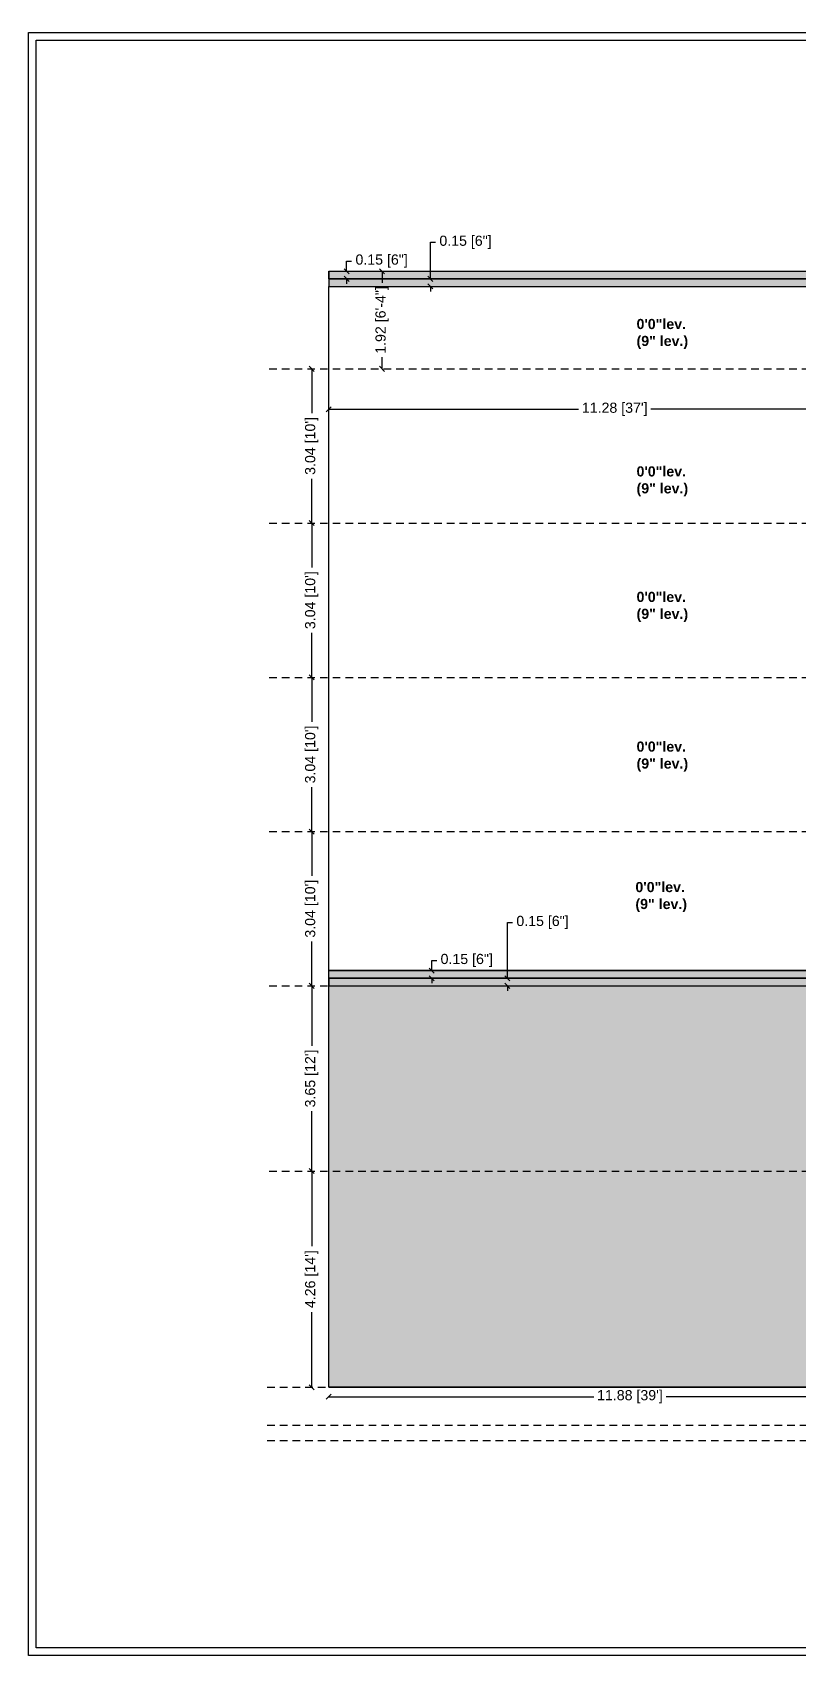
# Model space of a CAD drawing. Header units: metres. Extents: x 0 to 8495, y 0 to 3455.
# Drawn here: x 8306.47 to 8321.57, y 75.72 to 107.71 of the extents above; entities that cross this region are included whole.
import ezdxf

# ---------------------------------------------------------------- set-up
doc = ezdxf.new("R2010")
doc.units = ezdxf.units.M
doc.header["$MEASUREMENT"] = 0
doc.linetypes.add('DASHED', pattern=[0.75, 0.5, -0.25])
doc.layers.get('0').update_dxf_attribs({"lineweight": 18})
doc.layers.add('Columns', color=12, linetype='Continuous', lineweight=25)
doc.styles.add('Annotative', font='arial.ttf')
doc.dimstyles.get("Standard").update_dxf_attribs({"dimtxt": 0.2, "dimasz": 0.1, "dimexe": 0.08, "dimexo": 0.1125, "dimgap": 0.09, "dimtad": 0, "dimtoh": 1, "dimzin": 0, "dimdsep": 46, "dimtxsty": 'Annotative', "dimblk": 'OBLIQUE', "dimcen": 0.09, "dimse1": 1, "dimse2": 1, "dimclrt": 256, "dimadec": 0, "dimazin": 0, "dimtfac": 1, "dimtofl": 0, "dimtmove": 0, "dimatfit": 3, "dimldrblk": 'OBLIQUE', "dimfxl": 1, "dimtolj": 1, "dimtzin": 0, "dimarcsym": 0})

# ---------------------------------------------------------------- blocks, each defined once
blk = doc.blocks.new('_Oblique')
at = {"color": 0, "linetype": 'ByBlock', "lineweight": -2}
blk.add_line((-0.5, -0.5), (0.5, 0.5), dxfattribs=at)
blk = doc.blocks.new('*D317')
at = {"color": 0, "lineweight": -2, "transparency": 16777216}
for p, q in [((8313.36, 103.001), (8313.36, 102.772)), ((8313.36, 101.078), (8313.36, 101.307))]:
    blk.add_line(p, q, dxfattribs=at)
at = {"layer": 'Defpoints', "color": 0, "transparency": 16777216}
for p in [(8312.308, 103.001), (8312.308, 101.078), (8313.36, 101.078)]:
    blk.add_point(p, dxfattribs=at)
at = {"color": 0, "lineweight": -2, "transparency": 16777216, "xscale": 0.1, "yscale": 0.1, "zscale": 0.1}
for p, rotation in [((8313.36, 103.001), 90), ((8313.36, 101.078), 270)]:
    blk.add_blockref('_Oblique', p, dxfattribs=dict(at, rotation=rotation))
at = {"transparency": 16777216, "insert": (8313.36, 102.04), "char_height": 0.2, "attachment_point": 5, "rotation": 90, "style": 'Annotative'}
blk.add_mtext('\\A1;1.92 [6\'-4"]', dxfattribs=at)
blk = doc.blocks.new('*D318')
at = {"color": 0, "lineweight": -2, "transparency": 16777216}
for p, q in [((8314.314, 102.851), (8314.314, 103.572)), ((8314.314, 103.572), (8314.414, 103.572)), ((8314.314, 102.701), (8314.314, 102.601))]:
    blk.add_line(p, q, dxfattribs=at)
at = {"layer": 'Defpoints', "color": 0, "transparency": 16777216}
for p in [(8312.308, 102.851), (8312.308, 102.701), (8314.314, 102.851)]:
    blk.add_point(p, dxfattribs=at)
at = {"color": 0, "lineweight": -2, "transparency": 16777216, "xscale": 0.1, "yscale": 0.1, "zscale": 0.1}
for p, rotation in [((8314.314, 102.851), 270), ((8314.314, 102.701), 90)]:
    blk.add_blockref('_Oblique', p, dxfattribs=dict(at, rotation=rotation))
at = {"transparency": 16777216, "insert": (8315.005, 103.572), "char_height": 0.2, "attachment_point": 5, "style": 'Annotative'}
blk.add_mtext('\\A1;0.15 [6"]', dxfattribs=at)
blk = doc.blocks.new('*D319')
at = {"color": 0, "lineweight": -2, "transparency": 16777216}
for p, q in [((8312.66, 103.001), (8312.66, 103.201)), ((8312.66, 103.201), (8312.76, 103.201)), ((8312.66, 102.851), (8312.66, 102.751))]:
    blk.add_line(p, q, dxfattribs=at)
at = {"layer": 'Defpoints', "color": 0, "transparency": 16777216}
for p in [(8312.308, 103.001), (8312.66, 103.001), (8312.308, 102.851)]:
    blk.add_point(p, dxfattribs=at)
at = {"color": 0, "lineweight": -2, "transparency": 16777216, "xscale": 0.1, "yscale": 0.1, "zscale": 0.1}
for p, rotation in [((8312.66, 103.001), 270), ((8312.66, 102.851), 90)]:
    blk.add_blockref('_Oblique', p, dxfattribs=dict(at, rotation=rotation))
at = {"transparency": 16777216, "insert": (8313.351, 103.201), "char_height": 0.2, "attachment_point": 5, "style": 'Annotative'}
blk.add_mtext('\\A1;0.15 [6"]', dxfattribs=at)
blk = doc.blocks.new('*D320')
at = {"color": 0, "lineweight": -2, "transparency": 16777216}
for p, q in [((8311.972, 101.078), (8311.972, 100.204)), ((8311.972, 98.038), (8311.972, 98.913))]:
    blk.add_line(p, q, dxfattribs=at)
at = {"layer": 'Defpoints', "color": 0, "transparency": 16777216}
for p in [(8312.308, 101.078), (8311.972, 98.038), (8312.308, 98.038)]:
    blk.add_point(p, dxfattribs=at)
at = {"color": 0, "lineweight": -2, "transparency": 16777216, "xscale": 0.1, "yscale": 0.1, "zscale": 0.1}
for p, rotation in [((8311.972, 101.078), 90), ((8311.972, 98.038), 270)]:
    blk.add_blockref('_Oblique', p, dxfattribs=dict(at, rotation=rotation))
at = {"transparency": 16777216, "insert": (8311.972, 99.558), "char_height": 0.2, "attachment_point": 5, "rotation": 90, "style": 'Annotative'}
blk.add_mtext("\\A1;3.04 [10']", dxfattribs=at)
blk = doc.blocks.new('*D321')
at = {"color": 0, "lineweight": -2, "transparency": 16777216}
for p, q in [((8311.972, 98.038), (8311.972, 97.164)), ((8311.972, 94.998), (8311.972, 95.873))]:
    blk.add_line(p, q, dxfattribs=at)
at = {"layer": 'Defpoints', "color": 0, "transparency": 16777216}
for p in [(8312.308, 98.038), (8311.972, 94.998), (8312.308, 94.998)]:
    blk.add_point(p, dxfattribs=at)
at = {"color": 0, "lineweight": -2, "transparency": 16777216, "xscale": 0.1, "yscale": 0.1, "zscale": 0.1}
for p, rotation in [((8311.972, 98.038), 90), ((8311.972, 94.998), 270)]:
    blk.add_blockref('_Oblique', p, dxfattribs=dict(at, rotation=rotation))
at = {"transparency": 16777216, "insert": (8311.972, 96.518), "char_height": 0.2, "attachment_point": 5, "rotation": 90, "style": 'Annotative'}
blk.add_mtext("\\A1;3.04 [10']", dxfattribs=at)
blk = doc.blocks.new('*D322')
at = {"color": 0, "lineweight": -2, "transparency": 16777216}
for p, q in [((8311.972, 94.998), (8311.972, 94.124)), ((8311.972, 91.958), (8311.972, 92.833))]:
    blk.add_line(p, q, dxfattribs=at)
at = {"layer": 'Defpoints', "color": 0, "transparency": 16777216}
for p in [(8312.308, 94.998), (8311.972, 91.958), (8312.308, 91.958)]:
    blk.add_point(p, dxfattribs=at)
at = {"color": 0, "lineweight": -2, "transparency": 16777216, "xscale": 0.1, "yscale": 0.1, "zscale": 0.1}
for p, rotation in [((8311.972, 94.998), 90), ((8311.972, 91.958), 270)]:
    blk.add_blockref('_Oblique', p, dxfattribs=dict(at, rotation=rotation))
at = {"transparency": 16777216, "insert": (8311.972, 93.478), "char_height": 0.2, "attachment_point": 5, "rotation": 90, "style": 'Annotative'}
blk.add_mtext("\\A1;3.04 [10']", dxfattribs=at)
blk = doc.blocks.new('*D323')
at = {"color": 0, "lineweight": -2, "transparency": 16777216}
for p, q in [((8311.972, 91.958), (8311.972, 91.084)), ((8311.972, 88.918), (8311.972, 89.793))]:
    blk.add_line(p, q, dxfattribs=at)
at = {"layer": 'Defpoints', "color": 0, "transparency": 16777216}
for p in [(8312.308, 91.958), (8311.972, 88.918), (8312.308, 88.918)]:
    blk.add_point(p, dxfattribs=at)
at = {"color": 0, "lineweight": -2, "transparency": 16777216, "xscale": 0.1, "yscale": 0.1, "zscale": 0.1}
for p, rotation in [((8311.972, 91.958), 90), ((8311.972, 88.918), 270)]:
    blk.add_blockref('_Oblique', p, dxfattribs=dict(at, rotation=rotation))
at = {"transparency": 16777216, "insert": (8311.972, 90.438), "char_height": 0.2, "attachment_point": 5, "rotation": 90, "style": 'Annotative'}
blk.add_mtext("\\A1;3.04 [10']", dxfattribs=at)
blk = doc.blocks.new('*D324')
at = {"color": 0, "lineweight": -2, "transparency": 16777216}
for p, q in [((8311.972, 88.918), (8311.972, 87.739)), ((8311.972, 85.268), (8311.972, 86.448))]:
    blk.add_line(p, q, dxfattribs=at)
at = {"layer": 'Defpoints', "color": 0, "transparency": 16777216}
for p in [(8312.308, 88.918), (8311.972, 85.268), (8312.308, 85.268)]:
    blk.add_point(p, dxfattribs=at)
at = {"color": 0, "lineweight": -2, "transparency": 16777216, "xscale": 0.1, "yscale": 0.1, "zscale": 0.1}
for p, rotation in [((8311.972, 88.918), 90), ((8311.972, 85.268), 270)]:
    blk.add_blockref('_Oblique', p, dxfattribs=dict(at, rotation=rotation))
at = {"transparency": 16777216, "insert": (8311.972, 87.093), "char_height": 0.2, "attachment_point": 5, "rotation": 90, "style": 'Annotative'}
blk.add_mtext("\\A1;3.65 [12']", dxfattribs=at)
blk = doc.blocks.new('*D325')
at = {"color": 0, "lineweight": -2, "transparency": 16777216}
for p, q in [((8311.972, 85.268), (8311.972, 83.788)), ((8311.972, 81.008), (8311.972, 82.489))]:
    blk.add_line(p, q, dxfattribs=at)
at = {"layer": 'Defpoints', "color": 0, "transparency": 16777216}
for p in [(8312.308, 85.268), (8311.972, 81.008), (8312.308, 81.008)]:
    blk.add_point(p, dxfattribs=at)
at = {"color": 0, "lineweight": -2, "transparency": 16777216, "xscale": 0.1, "yscale": 0.1, "zscale": 0.1}
for p, rotation in [((8311.972, 85.268), 90), ((8311.972, 81.008), 270)]:
    blk.add_blockref('_Oblique', p, dxfattribs=dict(at, rotation=rotation))
at = {"transparency": 16777216, "insert": (8311.972, 83.138), "char_height": 0.2, "attachment_point": 5, "rotation": 90, "style": 'Annotative'}
blk.add_mtext("\\A1;4.26 [14']", dxfattribs=at)
blk = doc.blocks.new('*D326')
at = {"color": 0, "lineweight": -2, "transparency": 16777216}
for p, q in [((8312.308, 100.281), (8317.233, 100.281)), ((8323.586, 100.281), (8318.661, 100.281))]:
    blk.add_line(p, q, dxfattribs=at)
at = {"layer": 'Defpoints', "color": 0, "transparency": 16777216}
for p in [(8312.308, 101.078), (8323.586, 101.078), (8323.586, 100.281)]:
    blk.add_point(p, dxfattribs=at)
at = {"color": 0, "lineweight": -2, "transparency": 16777216, "xscale": 0.1, "yscale": 0.1, "zscale": 0.1, "rotation": 180}
blk.add_blockref('_Oblique', (8312.308, 100.281), dxfattribs=at)
at = {"color": 0, "lineweight": -2, "transparency": 16777216, "xscale": 0.1, "yscale": 0.1, "zscale": 0.1}
blk.add_blockref('_Oblique', (8323.586, 100.281), dxfattribs=at)
at = {"transparency": 16777216, "insert": (8317.947, 100.281), "char_height": 0.2, "attachment_point": 5, "style": 'Annotative'}
blk.add_mtext("\\A1;11.28 [37']", dxfattribs=at)
blk = doc.blocks.new('*D368')
at = {"color": 0, "lineweight": -2, "transparency": 16777216}
for p, q in [((8312.308, 80.822), (8317.533, 80.822)), ((8324.186, 80.822), (8318.961, 80.822))]:
    blk.add_line(p, q, dxfattribs=at)
at = {"layer": 'Defpoints', "color": 0, "transparency": 16777216}
for p in [(8312.308, 81.008), (8324.186, 81.008), (8324.186, 80.822)]:
    blk.add_point(p, dxfattribs=at)
at = {"color": 0, "lineweight": -2, "transparency": 16777216, "xscale": 0.1, "yscale": 0.1, "zscale": 0.1, "rotation": 180}
blk.add_blockref('_Oblique', (8312.308, 80.822), dxfattribs=at)
at = {"color": 0, "lineweight": -2, "transparency": 16777216, "xscale": 0.1, "yscale": 0.1, "zscale": 0.1}
blk.add_blockref('_Oblique', (8324.186, 80.822), dxfattribs=at)
at = {"transparency": 16777216, "insert": (8318.247, 80.822), "char_height": 0.2, "attachment_point": 5, "style": 'Annotative'}
blk.add_mtext("\\A1;11.88 [39']", dxfattribs=at)
blk = doc.blocks.new('*D379')
at = {"color": 0, "lineweight": -2, "transparency": 16777216}
for p, q in [((8314.338, 89.218), (8314.338, 89.418)), ((8314.338, 89.418), (8314.438, 89.418)), ((8314.338, 89.068), (8314.338, 88.968))]:
    blk.add_line(p, q, dxfattribs=at)
at = {"layer": 'Defpoints', "color": 0, "transparency": 16777216}
for p in [(8312.308, 89.218), (8312.308, 89.068), (8314.338, 89.218)]:
    blk.add_point(p, dxfattribs=at)
at = {"color": 0, "lineweight": -2, "transparency": 16777216, "xscale": 0.1, "yscale": 0.1, "zscale": 0.1}
for p, rotation in [((8314.338, 89.218), 270), ((8314.338, 89.068), 90)]:
    blk.add_blockref('_Oblique', p, dxfattribs=dict(at, rotation=rotation))
at = {"transparency": 16777216, "insert": (8315.029, 89.418), "char_height": 0.2, "attachment_point": 5, "style": 'Annotative'}
blk.add_mtext('\\A1;0.15 [6"]', dxfattribs=at)
blk = doc.blocks.new('*D380')
at = {"color": 0, "lineweight": -2, "transparency": 16777216}
for p, q in [((8315.832, 89.068), (8315.832, 90.167)), ((8315.832, 90.167), (8315.932, 90.167)), ((8315.832, 88.918), (8315.832, 88.818))]:
    blk.add_line(p, q, dxfattribs=at)
at = {"layer": 'Defpoints', "color": 0, "transparency": 16777216}
for p in [(8312.308, 89.068), (8315.832, 89.068), (8312.308, 88.918)]:
    blk.add_point(p, dxfattribs=at)
at = {"color": 0, "lineweight": -2, "transparency": 16777216, "xscale": 0.1, "yscale": 0.1, "zscale": 0.1}
for p, rotation in [((8315.832, 89.068), 270), ((8315.832, 88.918), 90)]:
    blk.add_blockref('_Oblique', p, dxfattribs=dict(at, rotation=rotation))
at = {"transparency": 16777216, "insert": (8316.523, 90.167), "char_height": 0.2, "attachment_point": 5, "style": 'Annotative'}
blk.add_mtext('\\A1;0.15 [6"]', dxfattribs=at)

msp = doc.modelspace()

# ---------------------------------------------------------------- hatches: boundary and pattern name
at = {"layer": 'Columns'}
h = msp.add_hatch(color=116, dxfattribs=at)
h.dxf.hatch_style = 1
h.paths.add_polyline_path([(8323.886, 103.001), (8312.308, 103.001), (8312.308, 102.851), (8323.886, 102.851)])
h.paths.add_polyline_path([(8323.736, 102.851), (8312.308, 102.851), (8312.308, 102.701), (8323.736, 102.701)])
h.paths.add_polyline_path([(8336.968, 102.851), (8323.736, 102.851), (8323.736, 102.701), (8336.968, 102.701)])
h.paths.add_polyline_path([(8336.968, 103.001), (8323.886, 103.001), (8323.886, 102.851), (8336.968, 102.851)])
h = msp.add_hatch(color=116, dxfattribs=at)
h.dxf.hatch_style = 1
h.paths.add_polyline_path([(8324.486, 89.218), (8312.308, 89.218), (8312.308, 89.068), (8324.336, 89.068), (8324.486, 89.068)])
h.paths.add_polyline_path([(8324.336, 89.068), (8312.308, 89.068), (8312.308, 88.918), (8324.336, 88.918)])
h.paths.add_polyline_path([(8336.968, 88.918), (8324.186, 88.918), (8324.186, 88.768), (8336.968, 88.768)])
h.paths.add_polyline_path([(8336.968, 89.068), (8324.336, 89.068), (8324.336, 88.918), (8336.968, 88.918)])
h.paths.add_polyline_path([(8336.968, 89.218), (8324.486, 89.218), (8324.486, 89.068), (8336.968, 89.068)])
h.paths.add_polyline_path([(8340.968, 89.218), (8340.068, 89.218), (8340.068, 89.068), (8340.748, 89.068), (8340.968, 89.068)])
h.paths.add_polyline_path([(8340.818, 89.068), (8340.068, 89.068), (8340.068, 88.918), (8340.598, 88.918), (8340.818, 88.918)])
h.paths.add_polyline_path([(8340.668, 88.918), (8340.068, 88.918), (8340.068, 85.268), (8340.668, 85.268)])
h.paths.add_polyline_path([(8340.668, 85.268), (8340.068, 85.268), (8340.068, 81.008), (8340.668, 81.008)])
at = {"layer": 'Defpoints'}
h = msp.add_hatch(color=116, dxfattribs=at)
h.dxf.hatch_style = 1
h.paths.add_polyline_path([(8324.186, 88.918), (8312.308, 88.918), (8312.308, 85.268), (8324.186, 85.268)])
h.paths.add_polyline_path([(8324.186, 85.268), (8312.308, 85.268), (8312.308, 81.008), (8324.186, 81.008)])

# ---------------------------------------------------------------- linework, layer by layer
at = {"layer": 'Columns', "color": 116}
for p, q in [((8312.308, 103.001), (8336.968, 103.001)), ((8312.308, 103.001), (8312.308, 102.701)), ((8312.308, 102.851), (8336.968, 102.851)), ((8312.308, 102.701), (8336.968, 102.701)), ((8312.308, 81.008), (8312.308, 89.218)), ((8324.486, 89.218), (8312.308, 89.218)), ((8312.308, 89.068), (8324.486, 89.068)), ((8312.308, 88.918), (8323.586, 88.918))]:
    msp.add_line(p, q, dxfattribs=at)
at = {"layer": 'Columns', "color": 251}
for p, q in [((8312.308, 101.078), (8312.308, 102.701)), ((8312.308, 81.008), (8312.308, 101.078))]:
    msp.add_line(p, q, dxfattribs=at)
at = {"layer": 'Columns', "color": 6, "linetype": 'DASHED', "ltscale": 0.3}
for p, q in [((8311.137, 101.078), (8340.939, 101.078)), ((8311.137, 98.038), (8341.127, 98.038)), ((8311.137, 94.998), (8341.179, 94.998)), ((8311.137, 91.958), (8341.416, 91.958)), ((8311.137, 88.918), (8341.552, 88.918)), ((8311.137, 85.268), (8341.447, 85.268)), ((8311.096, 81.008), (8341.481, 81.008)), ((8311.096, 80.258), (8341.481, 80.258)), ((8311.096, 79.958), (8341.481, 79.958))]:
    msp.add_line(p, q, dxfattribs=at)
at = {"layer": 'Columns', "color": 35}
msp.add_line((8312.308, 81.008), (8340.598, 81.008), dxfattribs=at)
at = {"layer": 'Columns', "color": 250}
for points in [[(8306.392, 107.706), (8361.457, 107.706), (8361.457, 75.721), (8306.392, 75.721)], [(8306.542, 107.556), (8361.307, 107.556), (8361.307, 75.871), (8306.542, 75.871)]]:
    msp.add_lwpolyline(points, close=True, dxfattribs=at)
at = {"layer": 'Columns', "color": 1}
for points in [[(8312.308, 103.001), (8323.886, 103.001), (8323.886, 102.851), (8312.308, 102.851)], [(8323.736, 102.851), (8312.308, 102.851), (8312.308, 102.701), (8323.736, 102.701)], [(8312.308, 89.218), (8324.486, 89.218), (8324.486, 89.068), (8312.308, 89.068)], [(8324.336, 89.068), (8312.308, 89.068), (8312.308, 88.918), (8324.336, 88.918)]]:
    msp.add_lwpolyline(points, close=True, dxfattribs=at)
at = {"layer": 'Defpoints', "color": 1}
msp.add_lwpolyline([(8312.308, 88.918), (8324.186, 88.918), (8324.186, 81.008), (8312.308, 81.008)], close=True, dxfattribs=at)

# ---------------------------------------------------------------- texts
at = {"char_height": 0.2, "attachment_point": 1, "style": 'Annotative'}
for insert in [(8318.377, 102.061), (8318.377, 99.156), (8318.377, 96.683), (8318.377, 93.733), (8318.355, 90.965)]:
    msp.add_mtext_dynamic_manual_height_columns('{\\fArial|b1|i0|c0|p34;\\C1;0\'0"lev.\\P(9" lev.)}', width=1.49454, gutter_width=1, heights=[-0.596], dxfattribs=dict(at, insert=insert))

# ---------------------------------------------------------------- dimensions: what is measured, and where the dimension line sits
for base, p1, p2, picture, middle in [((8314.314, 102.851), (8312.308, 102.701), (8312.308, 102.851), '*D318', (8315.005, 103.572)), ((8315.832, 89.068), (8312.308, 88.918), (8312.308, 89.068), '*D380', (8316.523, 90.167))]:
    dim = msp.add_linear_dim(base=base, p1=p1, p2=p2, angle=90, dimstyle='Standard')
    dim.commit()
    dim.dimension.update_dxf_attribs({"geometry": picture, "text_midpoint": middle, "dimtype": 160})
for base, p1, p2, picture, middle in [((8312.66, 103.001), (8312.308, 102.851), (8312.308, 103.001), '*D319', (8313.351, 103.201)), ((8313.36, 101.078), (8312.308, 103.001), (8312.308, 101.078), '*D317', (8313.36, 102.04)), ((8311.972, 98.038), (8312.308, 101.078), (8312.308, 98.038), '*D320', (8311.972, 99.558)), ((8311.972, 94.998), (8312.308, 98.038), (8312.308, 94.998), '*D321', (8311.972, 96.518)), ((8311.972, 91.958), (8312.308, 94.998), (8312.308, 91.958), '*D322', (8311.972, 93.478)), ((8311.972, 88.918), (8312.308, 91.958), (8312.308, 88.918), '*D323', (8311.972, 90.438)), ((8314.338, 89.218), (8312.308, 89.068), (8312.308, 89.218), '*D379', (8315.029, 89.418)), ((8311.972, 85.268), (8312.308, 88.918), (8312.308, 85.268), '*D324', (8311.972, 87.093)), ((8311.972, 81.008), (8312.308, 85.268), (8312.308, 81.008), '*D325', (8311.972, 83.138))]:
    dim = msp.add_linear_dim(base=base, p1=p1, p2=p2, angle=90, dimstyle='Standard')
    dim.commit()
    dim.dimension.update_dxf_attribs({"geometry": picture, "text_midpoint": middle})
for base, p1, p2, picture, middle in [((8323.586, 100.281), (8312.308, 101.078), (8323.586, 101.078), '*D326', (8317.947, 100.281)), ((8324.186, 80.822), (8312.308, 81.008), (8324.186, 81.008), '*D368', (8318.247, 80.822))]:
    dim = msp.add_linear_dim(base=base, p1=p1, p2=p2, dimstyle='Standard')
    dim.commit()
    dim.dimension.update_dxf_attribs({"geometry": picture, "text_midpoint": middle})

doc.saveas('drawing.dxf')
